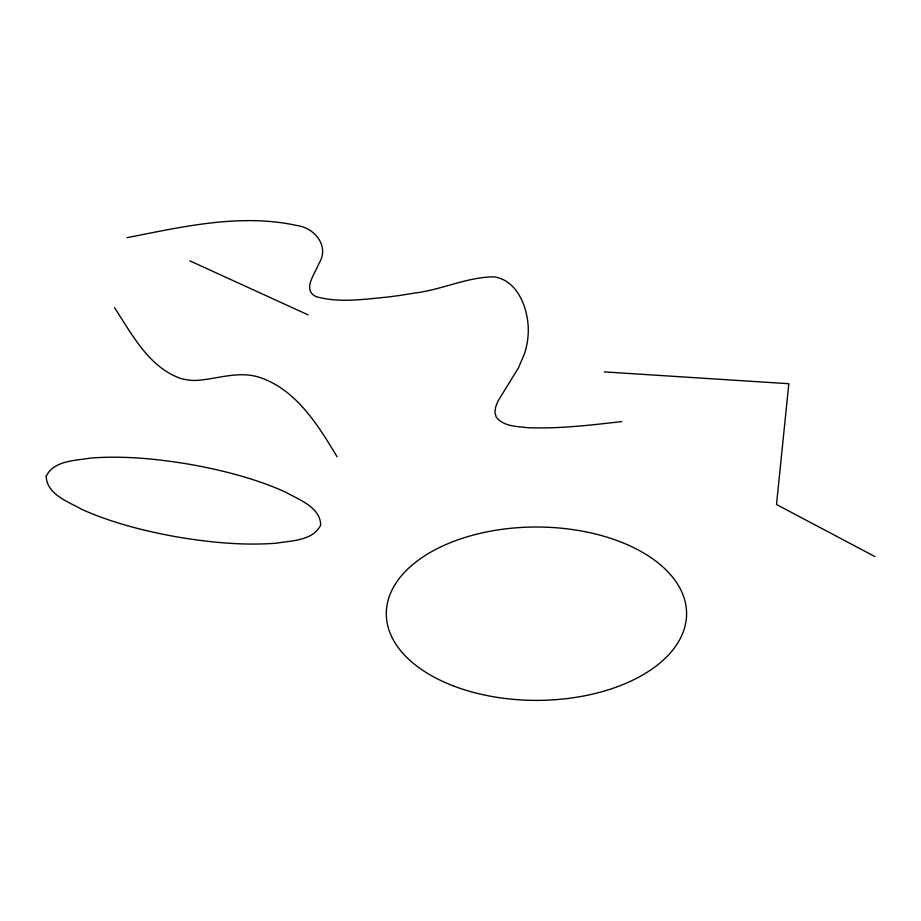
<?xml version="1.0" encoding="UTF-8"?>
<svg xmlns="http://www.w3.org/2000/svg" width="921" height="921" viewBox="0 0 921 921"><rect width="100%" height="100%" fill="white"/><g stroke="black" fill="none" stroke-linecap="round" stroke-linejoin="round"><path stroke-width="1.38" d="M127.156 237.63C182.485 226.819 240.45 213.2 296.677 225.461C314.717 227.694 329.868 246.321 318.942 263.51C315.304 273.318 301.42 290.368 316.571 296.804C339.895 303.17 364.543 299.175 388.202 296.999A320.658 185.133 0 0 0 414.346 293.062C441.435 290 466.912 276.91 494.289 276.864C517.303 280.468 527.422 306.969 528.251 327.623A224.056 129.354 0 0 1 524.394 353.998L518.431 367.882L497.858 401.303L495.625 407.07L494.934 412.332L496.166 416.983C503.442 426.699 517.188 426.342 528.078 427.735C559.45 428.875 590.718 425.122 621.825 421.565M604.234 371.888L788.813 383.723L776.507 504.501L874.95 556.606M189.876 260.85L308.086 314.878M114.515 307.706C132.002 334.208 148.546 366.846 180.286 378.324A31.924 18.432 0 0 0 196.772 380.419C217.575 378.945 238.539 370.633 259.331 377.299C296.263 389.514 318.113 425.237 337.074 456.804M46.211 476.249C46.649 494.416 68.557 501.807 81.9 509.417C111.625 522.691 143.388 530.761 175.324 536.621C208.549 542.319 242.419 545.75 276.127 543.217C291.232 540.639 313.036 540.949 320.704 525.028C320.266 506.861 298.358 499.47 285.015 491.86C255.301 478.586 223.527 470.516 191.591 464.656C158.366 458.957 124.496 455.527 90.788 458.059C75.695 460.638 53.879 460.327 46.211 476.249M452.982 685.754A150.135 86.678 0 0 0 686.26 619.407A150.135 86.678 0 0 0 470.09 535.941A150.135 86.678 0 0 0 452.982 685.754"/></g></svg>
